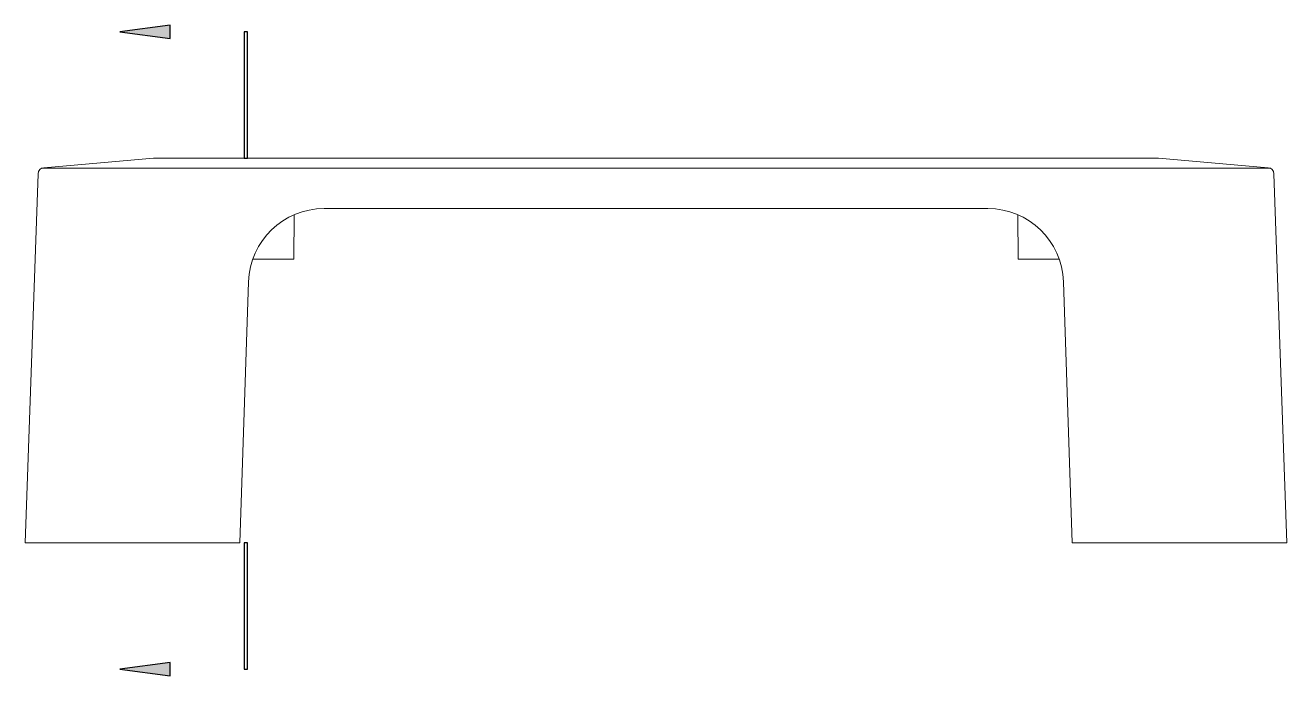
# Model space of a CAD drawing. Header units: millimetres. Extents: x -945 to 945, y -155 to 148.
# Drawn here: x 243 to 343, y -54.5 to -2.9 of the extents above; entities that cross this region are included whole.
import ezdxf

# ---------------------------------------------------------------- set-up
doc = ezdxf.new("R2010")
doc.units = ezdxf.units.MM
doc.header["$MEASUREMENT"] = 0
doc.layers.add('layer 1', color=7, linetype='Continuous')

msp = doc.modelspace()

# ---------------------------------------------------------------- hatches: boundary and pattern name
at = {"layer": 'layer 1', "true_color": 0xcc6600}
h = msp.add_hatch(color=32, dxfattribs=at)
edge = h.paths.add_edge_path(flags=0)
edge.add_spline(control_points=[(250.5132, -3.4298), (250.5132, -3.4298), (254.5132, -2.9032), (254.5132, -2.9032), (254.5132, -2.9032), (254.5132, -2.9032), (254.5132, -2.9032), (254.5132, -2.9032), (254.5132, -3.9564), (254.5132, -3.9564), (254.5132, -3.9564), (254.5132, -3.9564), (254.5132, -3.9564), (254.5132, -3.9564), (250.5132, -3.4298), (250.5132, -3.4298)], knot_values=[0, 0, 0, 0, 0.2, 0.2, 0.2, 0.4, 0.4, 0.4, 0.6, 0.6, 0.6, 0.8, 0.8, 0.8, 1, 1, 1, 1], degree=3, periodic=1)
h = msp.add_hatch(color=32, dxfattribs=at)
edge = h.paths.add_edge_path(flags=0)
edge.add_spline(control_points=[(250.5132, -53.9298), (250.5132, -53.9298), (254.5132, -53.4032), (254.5132, -53.4032), (254.5132, -53.4032), (254.5132, -53.4032), (254.5132, -53.4032), (254.5132, -53.4032), (254.5132, -54.4564), (254.5132, -54.4564), (254.5132, -54.4564), (254.5132, -54.4564), (254.5132, -54.4564), (254.5132, -54.4564), (250.5132, -53.9298), (250.5132, -53.9298)], knot_values=[0, 0, 0, 0, 0.2, 0.2, 0.2, 0.4, 0.4, 0.4, 0.6, 0.6, 0.6, 0.8, 0.8, 0.8, 1, 1, 1, 1], degree=3, periodic=1)

# ---------------------------------------------------------------- linework, layer by layer
at = {"layer": 'layer 1'}
for points in [[(250.5132, -3.4298), (250.5132, -3.4298), (254.5132, -2.9032), (254.5132, -2.9032), (254.5132, -2.9032), (254.5132, -2.9032), (254.5132, -2.9032), (254.5132, -2.9032), (254.5132, -3.9564), (254.5132, -3.9564), (254.5132, -3.9564), (254.5132, -3.9564), (254.5132, -3.9564), (254.5132, -3.9564), (250.5132, -3.4298), (250.5132, -3.4298)], [(250.5132, -53.9298), (250.5132, -53.9298), (254.5132, -53.4032), (254.5132, -53.4032), (254.5132, -53.4032), (254.5132, -53.4032), (254.5132, -53.4032), (254.5132, -53.4032), (254.5132, -54.4564), (254.5132, -54.4564), (254.5132, -54.4564), (254.5132, -54.4564), (254.5132, -54.4564), (254.5132, -54.4564), (250.5132, -53.9298), (250.5132, -53.9298)]]:
    msp.add_open_spline(points, degree=3, knots=[0, 0, 0, 0, 0.2, 0.2, 0.2, 0.4, 0.4, 0.4, 0.6, 0.6, 0.6, 0.8, 0.8, 0.8, 1, 1, 1, 1], dxfattribs=at)
at = {"layer": 'layer 1', "color": 32, "lineweight": 25}
for points in [[(260.3832, -3.4298), (260.3832, -3.4298), (260.6432, -3.4298), (260.6432, -3.4298), (260.6432, -3.4298), (260.6432, -13.4298), (260.6432, -13.4298), (260.6432, -13.4298), (260.3832, -13.4298), (260.3832, -13.4298), (260.3832, -13.4298), (260.3832, -3.4298), (260.3832, -3.4298)], [(260.6432, -53.9298), (260.6432, -53.9298), (260.3832, -53.9298), (260.3832, -53.9298), (260.3832, -53.9298), (260.3832, -43.9298), (260.3832, -43.9298), (260.3832, -43.9298), (260.6432, -43.9298), (260.6432, -43.9298), (260.6432, -43.9298), (260.6432, -53.9298), (260.6432, -53.9298)]]:
    msp.add_open_spline(points, degree=3, knots=[0, 0, 0, 0, 0.25, 0.25, 0.25, 0.5, 0.5, 0.5, 0.75, 0.75, 0.75, 1, 1, 1, 1], dxfattribs=at)
at = {"layer": 'layer 1', "color": 155, "lineweight": 18}
for points in [[(253.1973, -13.4298), (253.1973, -13.4298), (244.4996, -14.1908), (244.4996, -14.1908)], [(253.1973, -13.4298), (253.1973, -13.4298), (258.0217, -13.4298), (258.0217, -13.4298)], [(328.0217, -13.4298), (328.0217, -13.4298), (258.0217, -13.4298), (258.0217, -13.4298)], [(332.8461, -13.4298), (332.8461, -13.4298), (328.0217, -13.4298), (328.0217, -13.4298)], [(332.8461, -13.4298), (332.8461, -13.4298), (341.5439, -14.1908), (341.5439, -14.1908)], [(243.0217, -43.9298), (243.0217, -43.9298), (244.0434, -14.6714), (244.0434, -14.6714)], [(244.4996, -14.1908), (244.2479, -14.2128), (244.0523, -14.419), (244.0434, -14.6714)], [(342, -14.6714), (341.9912, -14.419), (341.7955, -14.2128), (341.5439, -14.1908)], [(343.0217, -43.9298), (343.0217, -43.9298), (342, -14.6714), (342, -14.6714)], [(266.7214, -17.4298), (263.487, -17.4298), (260.8346, -19.9936), (260.7249, -23.2262)], [(264.3217, -21.4298), (264.3217, -21.4298), (264.3401, -17.9227), (264.3401, -17.9227)], [(266.7214, -17.4298), (266.7214, -17.4298), (319.322, -17.4298), (319.322, -17.4298)], [(325.3186, -23.2262), (325.2088, -19.9936), (322.5565, -17.4298), (319.322, -17.4298)], [(321.7033, -17.9227), (321.7033, -17.9227), (321.7217, -21.4298), (321.7217, -21.4298)], [(264.3217, -21.4298), (264.3217, -21.4298), (261.0647, -21.4298), (261.0647, -21.4298)], [(324.9789, -21.4298), (324.9789, -21.4298), (321.7217, -21.4298), (321.7217, -21.4298)], [(260.0217, -43.9298), (260.0217, -43.9298), (260.7249, -23.2262), (260.7249, -23.2262)], [(325.3186, -23.2262), (325.3186, -23.2262), (326.0217, -43.9298), (326.0217, -43.9298)], [(258.0217, -43.9298), (258.0217, -43.9298), (243.0217, -43.9298), (243.0217, -43.9298)], [(260.0217, -43.9298), (260.0217, -43.9298), (258.0217, -43.9298), (258.0217, -43.9298)], [(328.0217, -43.9298), (328.0217, -43.9298), (326.0217, -43.9298), (326.0217, -43.9298)], [(343.0217, -43.9298), (343.0217, -43.9298), (328.0217, -43.9298), (328.0217, -43.9298)]]:
    msp.add_open_spline(points, degree=3, dxfattribs=at)
at = {"layer": 'layer 1', "color": 155, "lineweight": 13}
for points in [[(332.8461, -13.4298), (332.8461, -13.4298), (341.5439, -14.1908), (341.5439, -14.1908)], [(243.0217, -43.9298), (243.0217, -43.9298), (244.0434, -14.6714), (244.0434, -14.6714)], [(244.3461, -14.2293), (244.3461, -14.2293), (258.0217, -14.2293), (258.0217, -14.2293)], [(328.0217, -14.2293), (328.0217, -14.2293), (258.0217, -14.2293), (258.0217, -14.2293)], [(328.0217, -14.2293), (328.0217, -14.2293), (341.6973, -14.2293), (341.6973, -14.2293)], [(342, -14.6714), (342, -14.6714), (343.0217, -43.9298), (343.0217, -43.9298)]]:
    msp.add_open_spline(points, degree=3, dxfattribs=at)

doc.saveas('drawing.dxf')
